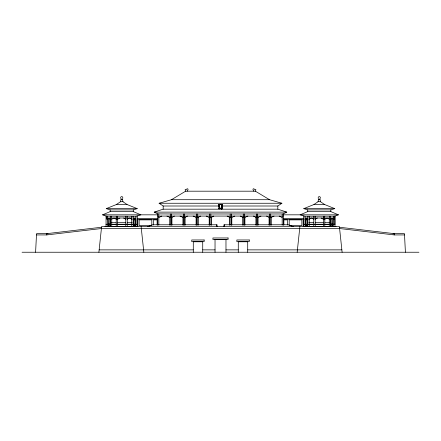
<?xml version="1.0" encoding="UTF-8"?>
<svg xmlns="http://www.w3.org/2000/svg" width="441" height="441" viewBox="0 0 441 441"><rect width="100%" height="100%" fill="white"/><g stroke="black" fill="none" stroke-linecap="round" stroke-linejoin="round"><path stroke-width="0.66" d="M35.594 252.235L36.542 233.653L46.752 233.653L101.623 227.236M122.763 198.417C123.524 195.964 119.93 195.964 120.691 198.417M320.309 198.417C321.076 195.964 317.476 195.964 318.242 198.417M98.889 252.235L101.623 226.531L339.383 226.531L342.117 252.235M297.168 252.235L299.902 226.531M221.867 205.004L222.214 206.592L222.01 208.819L221.867 205.004C221.95 201.311 221.603 216.509 221.812 204.63L222.319 204.58L218.681 204.58L222.319 204.58M218.907 208.808C219.386 207.292 218.543 208.99 219.271 209.017L219.194 204.63L218.681 204.58M218.791 206.592L218.995 204.552L219.1 208.135M219.171 204.712L221.729 204.635M219.149 208.654L219.012 204.652M120.454 201.774L121.071 199.167L122.377 199.15L123 201.774M318 201.774L318.623 199.167L319.929 199.15L320.552 201.774M218.786 206.002L163.17 206.002L159.113 203.257L171.466 199.701L185.639 191.19L255.367 191.19L255.907 189.636L255.482 189.41A0.805 0.805 0 0 1 254.203 189.029A0.695 0.695 0 0 0 253.228 188.908A0.695 0.695 0 0 0 253.112 189.884L253.878 191.19M187.122 191.19L187.894 189.884A0.695 0.695 0 0 0 187.772 188.908A0.695 0.695 0 0 0 186.797 189.029A0.805 0.805 0 0 1 185.523 189.41L185.099 189.636L185.639 191.19M106.287 216.162L135.993 216.233L140.877 214.828L133.281 211.603L110.173 211.603L102.577 214.828L106.485 216.233L106.485 219.216M135.993 216.233L135.701 226.294M334.521 219.216L334.521 216.233L338.429 214.828L330.827 211.603L307.724 211.603L300.123 214.828L304.985 216.211L334.719 216.162M333.572 216.233L333.572 219.216L332.106 218.471L330.662 219.216L330.662 216.233M122.344 199.167L121.099 199.161M319.929 199.167L318.645 199.161M221.729 209.017L222.093 208.808M116.413 204.508L120.873 201.487L121.727 201.774L122.581 201.487L127.041 204.508L137.212 208.632L133.281 209.888L110.173 209.888L106.242 208.632L116.413 204.508L127.041 204.508M313.964 204.508L318.424 201.487L319.278 201.774L320.127 201.487L324.587 204.508L334.763 208.632L330.827 209.888L307.724 209.888L303.794 208.632L313.964 204.508L324.587 204.508M222.22 206.002L277.836 206.002L281.893 203.257L269.539 199.701L255.367 191.19M170.292 213.973L282.19 213.973L283.315 213.913L286.788 212.121L277.836 209.183L163.17 209.183L154.218 212.121L157.685 213.913L170.292 213.973L170.292 217.589L166.941 216.073M331.533 218.648L330.557 219.216L330.557 226.42M219.072 208.725L219.519 208.444L221.928 208.725L221.746 208.196M305.084 219.216L306.44 218.482L307.89 219.216L307.89 216.233M315.161 216.233L315.161 219.216L317.459 218.014M321.076 218.014L323.33 219.216L324.808 219.216L327.029 218.014L329.328 219.216M111.678 216.233L111.678 219.216L114.004 218.014L116.192 219.216L117.675 219.216L119.93 218.014M127.173 216.233L127.173 219.216L129.5 218.014L131.776 219.216L131.776 216.233M133.11 216.233L133.11 219.216L134.566 218.482L135.922 219.216L135.922 226.42M161.792 216.073L158.815 217.589L158.815 213.973M171.521 213.973L171.521 217.589L174.498 216.073M184.625 213.973L184.625 217.589L187.607 216.073M197.728 213.973L197.728 217.589L200.71 216.073M206.25 216.073L209.481 217.589L210.958 217.589L213.813 216.073M227.192 216.073L230.042 217.589L231.525 217.589L234.755 216.073M244.501 213.973L244.501 217.589L247.859 216.073M257.605 213.973L257.605 217.589L260.962 216.073M270.708 213.973L270.708 217.589L274.065 216.073M147.68 226.702L152.52 224.778L217.104 224.778L217.104 226.641L216.647 226.641L216.647 224.778M222.005 204.552L221.746 206.691M392.92 234.006L394.248 233.653L404.458 233.653L405.411 252.235M218.681 204.663L222.319 204.663M221.729 208.235L219.194 208.224M36.542 234.926L46.752 234.926L101.623 228.504L339.383 228.504L394.248 234.926L404.458 234.926M171.466 199.701L269.539 199.701M159.113 203.257L281.893 203.257M219.26 208.196L221.812 208.196M106.242 208.632L137.212 208.632M303.794 208.632L334.763 208.632M154.218 212.121L286.788 212.121M102.577 214.828L157.801 214.828M283.199 214.828L338.429 214.828M157.801 216.073L283.199 216.073M180.044 216.073L183.395 217.589L183.395 213.973M193.147 216.073L196.504 217.589L196.504 213.973M240.295 216.073L243.278 217.589L243.278 213.973M253.399 216.073L256.381 217.589L256.381 213.973M266.502 216.073L269.484 217.589L269.484 213.973M282.19 217.589L279.208 216.073M107.433 218.014L110.344 218.014M111.678 218.014L131.776 218.014M133.11 218.014L135.993 218.014M305.007 218.014L307.89 218.014M309.224 218.014L329.328 218.014M330.662 218.014L333.572 218.014M133.513 218.576L134.858 218.576M137.559 218.576L157.801 218.576M283.199 218.576L303.447 218.576M306.142 218.576L307.493 218.576M108.172 219.171L108.392 226.288M107.433 216.233L107.433 219.216L108.899 218.471L110.344 219.216L110.344 216.233M123.546 218.014L125.839 219.216L125.839 216.233M305.007 219.216L305.299 219.216L305.299 226.294M309.224 219.216L311.522 218.014L313.827 219.216L313.827 216.233M332.834 219.171L332.608 226.288M132.835 219.309L134.858 219.309M137.559 219.309L157.801 219.309M283.199 219.309L303.447 219.309M306.142 219.309L308.165 219.309M135.106 219.872L133.75 219.872L133.75 225.621L135.178 225.654M305.9 219.872L307.25 219.872L307.25 225.621L305.822 225.654M111.231 222.325L116.027 222.325M117.808 222.325L125.635 222.325M127.416 222.325L132.223 222.325M308.783 222.325L313.59 222.325M315.37 222.325L323.192 222.325M324.978 222.325L329.774 222.325M108.844 224.133L110.244 224.133M330.761 224.133L332.161 224.133M106.077 224.232L106.435 224.232M334.57 224.232L334.928 224.232M108.844 224.48L110.244 224.48M330.761 224.48L332.161 224.48M106.077 224.579L106.435 224.579M334.57 224.579L334.928 224.579L334.928 216.09L334.951 226.42M108.762 225.406L109.136 225.406M331.869 225.406L332.238 225.406M150.469 225.621L139.152 225.621L139.152 219.872L151.803 219.872L151.803 225.621M290.531 225.621L301.853 225.621L301.853 219.872L289.202 219.872L289.202 225.621M108.762 225.753L109.136 225.753L109.136 218.201M332.238 225.753L331.869 225.753L331.869 218.201M104.952 226.42L137.961 226.42M303.039 226.42L336.053 226.42M215.032 239.661L225.974 239.661M193.29 241.767L202.722 241.767M238.278 241.767L247.71 241.767M99.159 249.871L193.29 249.871M202.722 249.871L215.032 249.871M225.974 249.871L238.278 249.871M247.71 249.871L341.841 249.871M22.05 252.235L418.95 252.235M339.383 227.236L394.248 233.653L394.248 234.926M219.194 204.63L218.995 204.552M48.08 234.006L46.752 233.653L46.752 234.926M293.32 226.702L288.486 224.778L223.901 224.778L223.901 226.641L224.353 226.641L224.353 224.778M109.467 218.648L110.471 219.216L110.443 226.42M304.985 216.211L305.084 226.42M143.838 252.235L141.103 226.531M333.495 219.254L333.495 226.42M333.468 224.232L333.468 224.579M330.827 209.888L330.827 211.603M330.733 219.216L330.733 226.42M329.328 216.233L329.256 226.42M324.808 219.216L324.808 226.42M324.736 216.233L324.736 219.216M323.402 216.233L323.402 219.216M323.33 219.216L323.33 226.42M315.238 219.216L315.238 226.42M313.755 219.216L313.755 226.42M309.224 216.233L309.301 226.42M307.818 219.216L307.818 226.42M307.724 209.888L307.724 211.603M306.043 218.802L306.015 225.654M303.601 216.079L303.601 226.42M303.188 219.872L303.188 225.621M287.4 224.982L287.4 219.872L283.872 219.872L283.872 224.982M283.546 213.797L283.546 225.191M282.19 213.973L282.179 225.175M277.836 206.002L277.836 209.183M271.121 217.033L271.121 225.175M270.835 217.589L270.835 225.153M269.357 217.589L269.357 225.153M269.071 217.033L269.071 225.175M258.018 217.033L258.018 225.175M257.731 217.589L257.731 225.153M256.254 217.589L256.254 225.153M255.967 217.033L255.967 225.175M247.71 241.646L247.71 252.235M244.909 217.033L244.909 225.175M244.628 217.589L244.628 225.153M243.145 217.589L243.145 225.153M242.864 217.033L242.864 225.175M238.278 241.646L238.278 252.235M231.806 217.033L231.806 225.175M231.525 217.589L231.525 225.153M231.398 213.973L231.398 217.589M230.169 213.973L230.169 217.589M230.042 217.589L230.042 225.153M229.761 217.033L229.761 225.175M225.974 239.54L225.974 252.235M215.032 239.54L215.032 252.235M211.245 217.033L211.245 225.175M210.958 217.589L210.958 225.153M210.831 213.973L210.831 217.589M209.607 213.973L209.607 217.589M209.481 217.589L209.481 225.153M209.194 217.033L209.194 225.175M202.722 241.646L202.722 252.235M198.136 217.033L198.136 225.175M197.855 217.589L197.855 225.153M196.372 217.589L196.372 225.153M196.091 217.033L196.091 225.175M193.29 241.646L193.29 252.235M185.033 217.033L185.033 225.175M184.751 217.589L184.751 225.153M183.269 217.589L183.269 225.153M182.987 217.033L182.987 225.175M171.929 217.033L171.929 225.175M171.648 217.589L171.648 225.153M170.165 217.589L170.165 225.153M169.884 217.033L169.884 225.175M163.17 206.002L163.17 209.183M158.826 217.033L158.826 225.175M157.459 213.797L157.459 225.191M157.134 224.982L157.134 219.872L153.6 219.872L153.6 224.982M137.812 219.872L137.812 225.621M137.405 216.079L137.405 226.42M134.963 218.802L134.985 225.654M133.281 209.888L133.281 211.603M133.188 219.216L133.188 226.42M131.705 219.216L131.705 226.42M127.245 219.216L127.245 226.42M125.768 219.216L125.768 226.42M117.675 219.216L117.675 226.42M117.604 216.233L117.604 219.216M116.27 216.233L116.192 226.42M111.749 219.216L111.749 226.42M110.267 219.216L110.267 226.42M110.173 209.888L110.173 211.603M107.51 219.254L107.51 226.42M106.049 216.079L106.049 226.42M136.66 224.232L106.794 224.232L106.794 224.579L136.66 224.579L136.66 224.232M334.212 224.232L304.34 224.232L304.34 224.579L334.212 224.579L334.212 224.232M228.069 237.969L212.931 237.969L212.931 239.54L228.069 239.54L228.069 237.969M204.139 239.97L191.747 239.97L191.747 241.646L204.139 241.646L204.139 239.97M249.259 239.97L236.861 239.97L236.861 241.646L249.259 241.646L249.259 239.97"/></g></svg>
